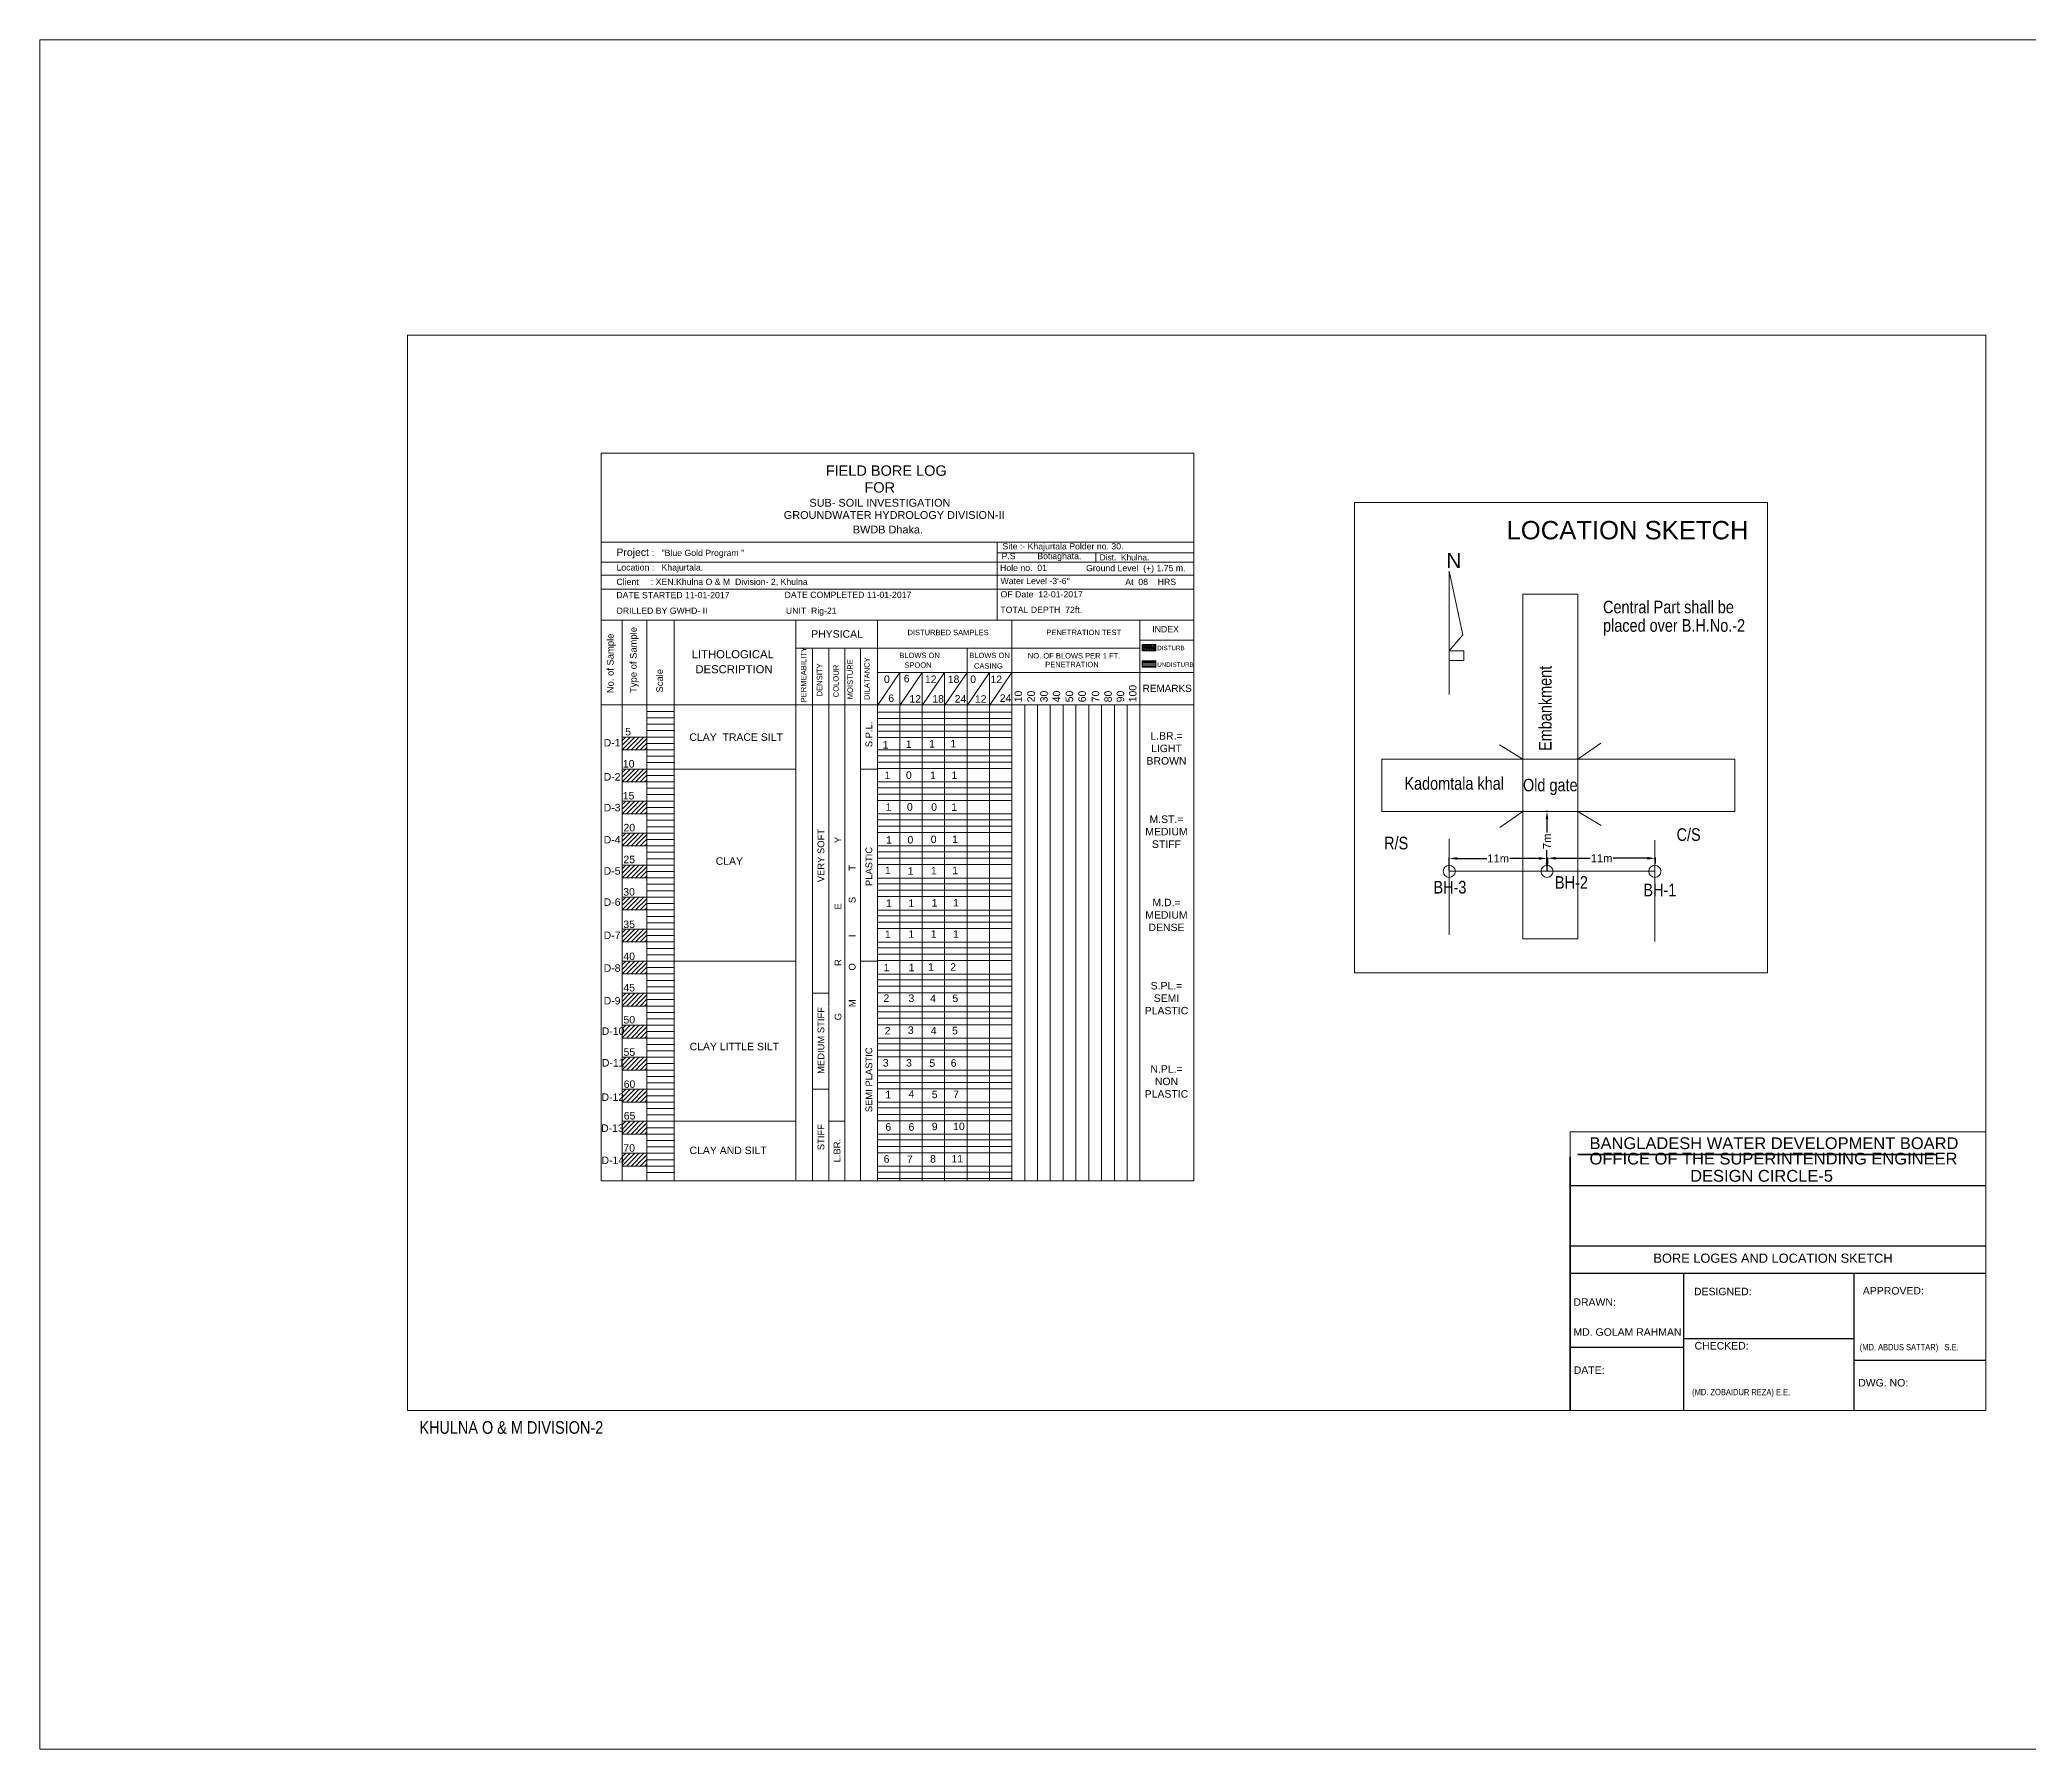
# Model space of a CAD drawing. Header units: feet. Extents: x 10083 to 81994, y 1397 to 4245.
# Drawn here: x 39061 to 39682, y 1397 to 1931 of the extents above; entities that cross this region are included whole.
import ezdxf

# ---------------------------------------------------------------- set-up
doc = ezdxf.new("R2010")
doc.units = ezdxf.units.FT
doc.header["$MEASUREMENT"] = 0
doc.header["$PDMODE"] = 35
doc.layers.get('0').update_dxf_attribs({"linetype": 'CONTINUOUS'})
doc.layers.get('Defpoints').update_dxf_attribs({"linetype": 'CONTINUOUS'})
doc.layers.add('OTHER', color=7, linetype='CONTINUOUS')
doc.layers.add('Text', color=7, linetype='CONTINUOUS')
for name, color, linetype, lineweight in [('Sheet', 250, 'CONTINUOUS', 35), ('VER', 15, 'CONTINUOUS', 13), ('WALL', 250, 'CONTINUOUS', 30)]:
    doc.layers.add(name, color=color, linetype=linetype, lineweight=lineweight)
doc.styles.add('ARIAL', font='arial.ttf')
doc.styles.add('ARIAL NARROW', font='ARIALN.TTF')
doc.styles.get("Standard").update_dxf_attribs({"font": 'arial.ttf'})
doc.styles.add('style1', font='arial.ttf')
doc.dimstyles.new('Architectural', dxfattribs={"dimtxt": 5, "dimasz": 6, "dimexe": 0.25, "dimexo": 0.25, "dimgap": 0.5, "dimtad": 0, "dimdec": 1, "dimzin": 3, "dimdsep": 46, "dimlunit": 3, "dimtxsty": 'Standard', "dimcen": 0.5, "dimclrd": 256, "dimclre": 256, "dimclrt": 242, "dimadec": 0, "dimazin": 0, "dimtfac": 0.5, "dimtdec": 1, "dimtofl": 0, "dimtmove": 0, "dimatfit": 3, "dimfxl": 0.25, "dimtolj": 1, "dimtzin": 0, "dimarcsym": 0})

# ---------------------------------------------------------------- blocks, each defined once
blk = doc.blocks.new('*D67')
at = {"lineweight": -2, "ltscale": 0.5}
for p, q in [((39531.99, 1690.33), (39531.46, 1690.33)), ((39531.71, 1687.83), (39531.71, 1683.7)), ((39531.71, 1674.11), (39531.71, 1678.24)), ((39531.99, 1671.61), (39531.46, 1671.61))]:
    blk.add_line(p, q, dxfattribs=at)
at = {"lineweight": 15, "ltscale": 0.5}
for points in [[(39531.29, 1687.83), (39532.13, 1687.83), (39531.71, 1690.33)], [(39531.29, 1674.11), (39532.13, 1674.11), (39531.71, 1671.61)]]:
    blk.add_solid(points, dxfattribs=at)
at = {"layer": 'Defpoints', "color": 0, "lineweight": 15, "ltscale": 0.5}
for p in [(39532.24, 1690.33), (39531.71, 1671.61), (39532.24, 1671.61)]:
    blk.add_point(p, dxfattribs=at)
at = {"color": 242, "lineweight": 15, "ltscale": 0.5, "insert": (39531.71, 1680.97), "char_height": 2.5, "attachment_point": 5, "rotation": 90}
blk.add_mtext('\\A1;7m', dxfattribs=at)
blk = doc.blocks.new('*D68')
at = {"lineweight": -2, "ltscale": 0.5}
for p, q in [((39531.95, 1674.03), (39531.95, 1675.93)), ((39534.45, 1675.68), (39545.16, 1675.68)), ((39563.07, 1675.68), (39552.35, 1675.68)), ((39565.57, 1674.03), (39565.57, 1675.93))]:
    blk.add_line(p, q, dxfattribs=at)
at = {"lineweight": 15, "ltscale": 0.5}
for points in [[(39534.45, 1676.1), (39534.45, 1675.27), (39531.95, 1675.68)], [(39563.07, 1676.1), (39563.07, 1675.27), (39565.57, 1675.68)]]:
    blk.add_solid(points, dxfattribs=at)
at = {"layer": 'Defpoints', "color": 0, "lineweight": 15, "ltscale": 0.5}
for p in [(39531.95, 1673.78), (39565.57, 1675.68), (39565.57, 1673.78)]:
    blk.add_point(p, dxfattribs=at)
at = {"color": 242, "lineweight": 15, "ltscale": 0.5, "insert": (39548.76, 1675.68), "char_height": 2.5, "attachment_point": 5}
blk.add_mtext('\\A1;11m', dxfattribs=at)
blk = doc.blocks.new('*D69')
at = {"lineweight": -2, "ltscale": 0.5}
for p, q in [((39501.2, 1671.86), (39501.2, 1675.88)), ((39503.7, 1675.63), (39512.88, 1675.63)), ((39529.24, 1675.63), (39520.07, 1675.63)), ((39531.74, 1671.86), (39531.74, 1675.88))]:
    blk.add_line(p, q, dxfattribs=at)
at = {"lineweight": 15, "ltscale": 0.5}
for points in [[(39503.7, 1676.04), (39503.7, 1675.21), (39501.2, 1675.63)], [(39529.24, 1676.04), (39529.24, 1675.21), (39531.74, 1675.63)]]:
    blk.add_solid(points, dxfattribs=at)
at = {"layer": 'Defpoints', "color": 0, "lineweight": 15, "ltscale": 0.5}
for p in [(39501.2, 1675.63), (39501.2, 1671.61), (39531.74, 1671.61)]:
    blk.add_point(p, dxfattribs=at)
at = {"color": 242, "lineweight": 15, "ltscale": 0.5, "insert": (39516.47, 1675.63), "char_height": 2.5, "attachment_point": 5}
blk.add_mtext('\\A1;11m', dxfattribs=at)

msp = doc.modelspace()

# ---------------------------------------------------------------- linework, layer by layer
at = {"color": 1, "lineweight": 15, "ltscale": 0.5}
for p, q in [((39471.6, 1786.82), (39600.51, 1786.82)), ((39471.6, 1786.82), (39471.6, 1639.87)), ((39600.51, 1786.82), (39600.51, 1639.87)), ((39524.14, 1650.54), (39524.14, 1758.17)), ((39524.14, 1758.17), (39541.32, 1758.17)), ((39541.32, 1758.17), (39541.32, 1650.54)), ((39524.14, 1706.66), (39516.83, 1711.11)), ((39541.32, 1706.66), (39548.48, 1711.65)), ((39317.33, 1703.55), (39322.62, 1703.55)), ((39480.12, 1706.66), (39590.37, 1706.66)), ((39480.12, 1690.33), (39480.12, 1706.66)), ((39590.37, 1706.66), (39590.37, 1690.33)), ((39590.37, 1690.33), (39480.12, 1690.33)), ((39516.98, 1685.34), (39524.14, 1690.33)), ((39548.63, 1685.87), (39541.32, 1690.33)), ((39501.2, 1681.71), (39501.2, 1651.75)), ((39565.36, 1681.36), (39565.36, 1649.66)), ((39565.36, 1671.61), (39501.2, 1671.61)), ((39524.14, 1650.54), (39541.32, 1650.54)), ((39317.33, 1643.55), (39322.62, 1643.55)), ((39600.51, 1639.87), (39471.6, 1639.87)), ((39302.35, 1633.55), (39307.48, 1633.55)), ((39302.35, 1603.55), (39307.48, 1603.55)), ((39307.48, 1593.55), (39312.48, 1593.55)), ((39538.97, 1590.26), (39538.97, 1503.21)), ((39668.53, 1590.26), (39538.97, 1590.26))]:
    msp.add_line(p, q, dxfattribs=at)
at = {"color": 82, "lineweight": 15, "ltscale": 0.5}
msp.add_lwpolyline([(39061.09, 1931.29), (41694.67, 1931.29), (41694.67, 1397.45), (39061.09, 1397.45)], close=True, dxfattribs=at)
at = {"color": 1, "lineweight": 15, "ltscale": 0.5}
msp.add_lwpolyline([(39175.94, 1839.08), (39668.7, 1839.08), (39668.7, 1503.21), (39175.94, 1503.21)], close=True, dxfattribs=at)
for centre in [(39501.2, 1671.61), (39531.71, 1671.61), (39565.36, 1671.61)]:
    msp.add_circle(centre, 1.9, dxfattribs=at)
at = {"layer": 'OTHER', "lineweight": 15}
for p, q in [((39421.48, 1802.21), (39400.79, 1802.21)), ((39360.07, 1774.35), (39360.07, 1750.09)), ((39390.81, 1771.81), (39390.81, 1771.81)), ((39390.81, 1771.11), (39390.81, 1768.11)), ((39501.18, 1765.37), (39501.18, 1726.83)), ((39501.18, 1765.37), (39505.44, 1745.47)), ((39505.44, 1745.47), (39501.18, 1740.51)), ((39353.07, 1741.59), (39353.07, 1741.59)), ((39404.62, 1743.78), (39421.48, 1743.78)), ((39322.62, 1723.35), (39329.62, 1733.68)), ((39259.18, 1723.64), (39256.17, 1723.64))]:
    msp.add_line(p, q, dxfattribs=at)
at = {"layer": 'OTHER'}
for p, q in [((39538.97, 1573.49), (39668.53, 1573.49)), ((39538.97, 1554.67), (39668.53, 1554.67)), ((39538.97, 1546.16), (39668.53, 1546.16)), ((39574.38, 1546.16), (39574.38, 1510.29)), ((39627.48, 1546.16), (39627.48, 1511.66)), ((39574.38, 1542.03), (39574.38, 1503.21)), ((39627.48, 1543.4), (39627.48, 1503.21)), ((39538.94, 1522.96), (39574.38, 1522.96)), ((39574.38, 1525.7), (39627.48, 1525.7)), ((39627.48, 1518.96), (39668.53, 1518.96))]:
    msp.add_line(p, q, dxfattribs=at)
at = {"layer": 'OTHER', "lineweight": 15}
msp.add_lwpolyline([(39501.18, 1740.51), (39505.79, 1740.51), (39505.79, 1737.47), (39501.18, 1737.47)], close=True, dxfattribs=at)
at = {"layer": 'Sheet'}
for p, q in [((39538.97, 1503.21), (39538.97, 1582.42)), ((39541.35, 1583.18), (39653.43, 1583.18))]:
    msp.add_line(p, q, dxfattribs=at)
at = {"layer": 'VER', "color": 4, "lineweight": 15}
for p, q in [((39400.79, 1802.21), (39236.37, 1802.21)), ((39236.37, 1774.35), (39421.48, 1774.35)), ((39360.07, 1774.35), (39349.24, 1774.35)), ((39360.07, 1771.11), (39421.48, 1771.11)), ((39236.37, 1768.11), (39421.48, 1768.11)), ((39236.37, 1764.1), (39421.48, 1764.1)), ((39236.37, 1759.69), (39421.48, 1759.69)), ((39236.37, 1750.09), (39421.48, 1750.09)), ((39242.92, 1750.09), (39242.92, 1574.99)), ((39250.64, 1750.09), (39250.64, 1574.99)), ((39259.18, 1750.09), (39259.18, 1574.99)), ((39259.18, 1750.09), (39259.18, 1574.99)), ((39297.12, 1750.09), (39297.12, 1575.27)), ((39322.62, 1574.99), (39322.62, 1749.81)), ((39364.62, 1749.81), (39364.62, 1574.99)), ((39404.62, 1749.81), (39404.62, 1574.99)), ((39297.12, 1741.31), (39404.62, 1741.31)), ((39302.35, 1741.31), (39302.35, 1574.99)), ((39307.48, 1741.31), (39307.48, 1629.42)), ((39312.48, 1741.31), (39312.48, 1574.99)), ((39317.33, 1741.36), (39317.33, 1575.04)), ((39350.62, 1741.31), (39350.62, 1574.99)), ((39405.32, 1742.42), (39407.05, 1740.42)), ((39405.32, 1741.83), (39406.54, 1740.42)), ((39405.32, 1741.2), (39406, 1740.42)), ((39405.85, 1742.43), (39407.59, 1740.42)), ((39406.38, 1742.43), (39408.12, 1740.42)), ((39406.91, 1742.43), (39408.64, 1740.42)), ((39407.44, 1742.43), (39409.17, 1740.42)), ((39407.96, 1742.43), (39409.6, 1740.53)), ((39408.49, 1742.43), (39409.6, 1741.14)), ((39409.02, 1742.43), (39409.6, 1741.76)), ((39421.48, 1733.68), (39322.62, 1733.68)), ((39329.62, 1733.68), (39329.62, 1574.99)), ((39329.62, 1723.35), (39336.62, 1733.68)), ((39336.62, 1733.68), (39336.62, 1574.99)), ((39336.62, 1723.35), (39343.62, 1733.68)), ((39343.62, 1733.68), (39343.62, 1574.99)), ((39343.62, 1723.35), (39350.62, 1733.68)), ((39350.62, 1723.35), (39357.62, 1733.68)), ((39357.62, 1733.68), (39357.62, 1574.99)), ((39357.62, 1723.35), (39364.62, 1733.68)), ((39409.59, 1737.17), (39405.3, 1737.17)), ((39409.59, 1736.77), (39405.3, 1736.77)), ((39409.59, 1736.37), (39405.3, 1736.37)), ((39409.59, 1735.97), (39405.3, 1735.97)), ((39409.59, 1735.57), (39405.3, 1735.57)), ((39236.37, 1723.64), (39421.48, 1723.64)), ((39250.64, 1721.55), (39259.18, 1721.55)), ((39297.12, 1723.64), (39297.12, 1575.27)), ((39302.35, 1723.35), (39302.35, 1574.99)), ((39312.48, 1723.35), (39312.48, 1574.99)), ((39322.62, 1723.35), (39322.62, 1574.99)), ((39322.62, 1721.35), (39364.62, 1721.35)), ((39332.07, 1723.64), (39335.01, 1723.64)), ((39332.07, 1723.64), (39333.26, 1723.64)), ((39346.07, 1723.64), (39346.07, 1723.64)), ((39360.07, 1723.64), (39360.07, 1723.64)), ((39368.62, 1723.64), (39368.62, 1574.99)), ((39372.62, 1723.64), (39372.62, 1574.99)), ((39376.62, 1723.64), (39376.62, 1574.99)), ((39376.62, 1723.64), (39376.62, 1574.99)), ((39380.62, 1723.64), (39380.62, 1574.99)), ((39384.62, 1723.64), (39384.62, 1574.99)), ((39384.62, 1723.64), (39384.62, 1574.99)), ((39388.62, 1723.64), (39388.62, 1574.99)), ((39392.62, 1723.64), (39392.62, 1574.99)), ((39396.62, 1723.64), (39396.62, 1574.99)), ((39400.62, 1723.64), (39400.62, 1574.99)), ((39250.64, 1719.55), (39259.18, 1719.55)), ((39250.64, 1717.55), (39259.18, 1717.55)), ((39250.64, 1715.55), (39259.18, 1715.55)), ((39322.62, 1719.35), (39364.62, 1719.35)), ((39322.62, 1717.35), (39364.62, 1717.35)), ((39322.62, 1715.35), (39364.62, 1715.35)), ((39322.62, 1715.35), (39364.62, 1715.35)), ((39242.92, 1713.55), (39259.18, 1713.55)), ((39245.47, 1713.55), (39242.92, 1711)), ((39244.05, 1713.55), (39242.92, 1712.42)), ((39246.88, 1713.55), (39242.92, 1709.59)), ((39242.92, 1709.55), (39259.18, 1709.55)), ((39248.3, 1713.55), (39244.29, 1709.55)), ((39249.71, 1713.55), (39245.71, 1709.55)), ((39250.64, 1713.06), (39247.12, 1709.55)), ((39250.64, 1711.64), (39248.54, 1709.55)), ((39250.64, 1710.23), (39249.95, 1709.55)), ((39250.64, 1713.55), (39259.18, 1713.55)), ((39250.64, 1711.55), (39259.18, 1711.55)), ((39250.64, 1707.55), (39259.18, 1707.55)), ((39322.62, 1713.35), (39364.62, 1713.35)), ((39322.62, 1709.52), (39364.62, 1709.52)), ((39322.62, 1707.71), (39364.62, 1707.71)), ((39322.62, 1707.71), (39364.62, 1707.71)), ((39242.92, 1703.55), (39259.18, 1703.55)), ((39245.47, 1703.55), (39242.92, 1701)), ((39244.05, 1703.55), (39242.92, 1702.42)), ((39246.88, 1703.55), (39242.92, 1699.59)), ((39248.3, 1703.55), (39244.29, 1699.55)), ((39249.71, 1703.55), (39245.71, 1699.55)), ((39250.64, 1703.06), (39247.12, 1699.55)), ((39250.64, 1701.64), (39248.54, 1699.55)), ((39250.64, 1705.55), (39259.18, 1705.55)), ((39250.64, 1705.55), (39259.18, 1705.55)), ((39250.64, 1701.55), (39259.18, 1701.55)), ((39259.18, 1703.55), (39297.12, 1703.55)), ((39322.62, 1705.71), (39364.62, 1705.71)), ((39322.62, 1703.71), (39364.62, 1703.71)), ((39242.92, 1699.55), (39259.18, 1699.55)), ((39250.64, 1700.23), (39249.95, 1699.55)), ((39250.64, 1697.55), (39259.18, 1697.55)), ((39250.64, 1697.55), (39259.18, 1697.55)), ((39250.64, 1695.55), (39259.18, 1695.55)), ((39322.62, 1699.52), (39364.62, 1699.52)), ((39322.62, 1697.71), (39364.62, 1697.71)), ((39322.62, 1697.71), (39364.62, 1697.71)), ((39322.62, 1695.71), (39364.62, 1695.71)), ((39242.92, 1693.55), (39259.18, 1693.55)), ((39245.47, 1693.55), (39242.92, 1691)), ((39244.05, 1693.55), (39242.92, 1692.42)), ((39246.88, 1693.55), (39242.92, 1689.59)), ((39242.92, 1689.55), (39259.18, 1689.55)), ((39248.3, 1693.55), (39244.29, 1689.55)), ((39249.71, 1693.55), (39245.71, 1689.55)), ((39250.64, 1693.06), (39247.12, 1689.55)), ((39250.64, 1691.64), (39248.54, 1689.55)), ((39250.64, 1690.23), (39249.95, 1689.55)), ((39250.64, 1691.55), (39259.18, 1691.55)), ((39250.64, 1689.55), (39259.18, 1689.55)), ((39322.62, 1693.71), (39364.62, 1693.71)), ((39322.62, 1689.52), (39364.62, 1689.52)), ((39242.92, 1683.55), (39259.18, 1683.55)), ((39245.47, 1683.55), (39242.92, 1681)), ((39244.05, 1683.55), (39242.92, 1682.42)), ((39246.88, 1683.55), (39242.92, 1679.59)), ((39248.3, 1683.55), (39244.29, 1679.55)), ((39249.71, 1683.55), (39245.71, 1679.55)), ((39250.64, 1683.06), (39247.12, 1679.55)), ((39250.64, 1687.55), (39259.18, 1687.55)), ((39250.64, 1685.55), (39259.18, 1685.55)), ((39322.62, 1687.71), (39364.62, 1687.71)), ((39322.62, 1687.71), (39364.62, 1687.71)), ((39322.62, 1685.71), (39364.62, 1685.71)), ((39322.62, 1683.71), (39364.62, 1683.71)), ((39242.92, 1679.55), (39259.18, 1679.55)), ((39250.64, 1681.64), (39248.54, 1679.55)), ((39250.64, 1680.23), (39249.95, 1679.55)), ((39250.64, 1681.55), (39259.18, 1681.55)), ((39250.64, 1681.55), (39259.18, 1681.55)), ((39250.64, 1677.55), (39259.18, 1677.55)), ((39322.62, 1679.52), (39364.62, 1679.52)), ((39322.62, 1677.71), (39364.62, 1677.71)), ((39322.62, 1677.71), (39364.62, 1677.71)), ((39242.92, 1673.55), (39259.18, 1673.55)), ((39245.47, 1673.55), (39242.92, 1671)), ((39244.05, 1673.55), (39242.92, 1672.42)), ((39246.88, 1673.55), (39242.92, 1669.59)), ((39248.3, 1673.55), (39244.29, 1669.55)), ((39249.71, 1673.55), (39245.71, 1669.55)), ((39250.64, 1673.06), (39247.12, 1669.55)), ((39250.64, 1671.64), (39248.54, 1669.55)), ((39250.64, 1670.23), (39249.95, 1669.55)), ((39250.64, 1675.55), (39259.18, 1675.55)), ((39250.64, 1673.55), (39259.18, 1673.55)), ((39250.64, 1671.55), (39259.18, 1671.55)), ((39322.62, 1675.71), (39364.62, 1675.71)), ((39322.62, 1673.71), (39364.62, 1673.71)), ((39242.92, 1669.55), (39259.18, 1669.55)), ((39250.64, 1667.55), (39259.18, 1667.55)), ((39250.64, 1665.55), (39259.18, 1665.55)), ((39250.64, 1665.55), (39259.18, 1665.55)), ((39322.62, 1669.52), (39364.62, 1669.52)), ((39322.62, 1667.71), (39364.62, 1667.71)), ((39322.62, 1667.71), (39364.62, 1667.71)), ((39322.62, 1665.71), (39364.62, 1665.71)), ((39242.92, 1663.55), (39259.18, 1663.55)), ((39245.47, 1663.55), (39242.92, 1661)), ((39244.05, 1663.55), (39242.92, 1662.42)), ((39246.88, 1663.55), (39242.92, 1659.59)), ((39242.92, 1659.55), (39259.18, 1659.55)), ((39248.3, 1663.55), (39244.29, 1659.55)), ((39249.71, 1663.55), (39245.71, 1659.55)), ((39250.64, 1663.06), (39247.12, 1659.55)), ((39250.64, 1661.64), (39248.54, 1659.55)), ((39250.64, 1660.23), (39249.95, 1659.55)), ((39250.64, 1661.55), (39259.18, 1661.55)), ((39322.62, 1663.71), (39364.62, 1663.71)), ((39322.62, 1659.52), (39364.62, 1659.52)), ((39242.92, 1653.55), (39259.18, 1653.55)), ((39245.47, 1653.55), (39242.92, 1651)), ((39244.05, 1653.55), (39242.92, 1652.42)), ((39246.88, 1653.55), (39242.92, 1649.59)), ((39248.3, 1653.55), (39244.29, 1649.55)), ((39249.71, 1653.55), (39245.71, 1649.55)), ((39250.64, 1653.06), (39247.12, 1649.55)), ((39250.64, 1651.64), (39248.54, 1649.55)), ((39250.64, 1657.55), (39259.18, 1657.55)), ((39250.64, 1657.55), (39259.18, 1657.55)), ((39250.64, 1655.55), (39259.18, 1655.55)), ((39250.64, 1651.55), (39259.18, 1651.55)), ((39322.62, 1657.71), (39364.62, 1657.71)), ((39322.62, 1657.71), (39364.62, 1657.71)), ((39322.62, 1655.71), (39364.62, 1655.71)), ((39322.62, 1653.71), (39364.62, 1653.71)), ((39242.92, 1649.55), (39259.18, 1649.55)), ((39250.64, 1650.23), (39249.95, 1649.55)), ((39250.64, 1649.55), (39259.18, 1649.55)), ((39250.64, 1647.55), (39259.18, 1647.55)), ((39250.64, 1645.55), (39259.18, 1645.55)), ((39322.62, 1649.52), (39364.62, 1649.52)), ((39322.62, 1647.71), (39364.62, 1647.71)), ((39322.62, 1647.71), (39364.62, 1647.71)), ((39322.62, 1645.71), (39364.62, 1645.71)), ((39242.92, 1643.55), (39259.18, 1643.55)), ((39245.47, 1643.55), (39242.92, 1641)), ((39244.05, 1643.55), (39242.92, 1642.42)), ((39246.88, 1643.55), (39242.92, 1639.59)), ((39242.92, 1639.55), (39259.18, 1639.55)), ((39248.3, 1643.55), (39244.29, 1639.55)), ((39249.71, 1643.55), (39245.71, 1639.55)), ((39250.64, 1643.06), (39247.12, 1639.55)), ((39250.64, 1641.64), (39248.54, 1639.55)), ((39250.64, 1640.23), (39249.95, 1639.55)), ((39250.64, 1641.55), (39259.18, 1641.55)), ((39250.64, 1641.55), (39259.18, 1641.55)), ((39259.18, 1643.55), (39297.12, 1643.55)), ((39322.62, 1643.71), (39364.62, 1643.71)), ((39322.62, 1639.52), (39364.62, 1639.52)), ((39242.92, 1633.55), (39259.18, 1633.55)), ((39245.47, 1633.55), (39242.92, 1631)), ((39244.05, 1633.55), (39242.92, 1632.42)), ((39246.88, 1633.55), (39242.92, 1629.59)), ((39248.3, 1633.55), (39244.29, 1629.55)), ((39249.71, 1633.55), (39245.71, 1629.55)), ((39250.64, 1633.06), (39247.12, 1629.55)), ((39250.64, 1637.55), (39259.18, 1637.55)), ((39250.64, 1635.55), (39259.18, 1635.55)), ((39250.64, 1633.55), (39259.18, 1633.55)), ((39322.62, 1637.71), (39364.62, 1637.71)), ((39322.62, 1637.71), (39364.62, 1637.71)), ((39322.62, 1635.71), (39364.62, 1635.71)), ((39322.62, 1633.71), (39364.62, 1633.71)), ((39242.92, 1629.55), (39259.18, 1629.55)), ((39250.64, 1631.64), (39248.54, 1629.55)), ((39250.64, 1630.23), (39249.95, 1629.55)), ((39250.64, 1631.55), (39259.18, 1631.55)), ((39250.64, 1627.55), (39259.18, 1627.55)), ((39307.48, 1629.22), (39307.48, 1574.99)), ((39322.62, 1629.52), (39364.62, 1629.52)), ((39322.62, 1627.71), (39364.62, 1627.71)), ((39322.62, 1627.71), (39364.62, 1627.71)), ((39242.92, 1623.55), (39259.18, 1623.55)), ((39245.47, 1623.55), (39242.92, 1621)), ((39244.05, 1623.55), (39242.92, 1622.42)), ((39246.88, 1623.55), (39242.92, 1619.59)), ((39248.3, 1623.55), (39244.29, 1619.55)), ((39249.71, 1623.55), (39245.71, 1619.55)), ((39250.64, 1623.06), (39247.12, 1619.55)), ((39250.64, 1621.64), (39248.54, 1619.55)), ((39250.64, 1625.55), (39259.18, 1625.55)), ((39250.64, 1625.55), (39259.18, 1625.55)), ((39250.64, 1621.55), (39259.18, 1621.55)), ((39322.62, 1625.71), (39364.62, 1625.71)), ((39322.62, 1623.71), (39364.62, 1623.71)), ((39242.92, 1619.55), (39259.18, 1619.55)), ((39250.64, 1620.23), (39249.95, 1619.55)), ((39250.64, 1617.55), (39259.18, 1617.55)), ((39250.64, 1617.55), (39259.18, 1617.55)), ((39250.64, 1615.55), (39259.18, 1615.55)), ((39322.62, 1619.52), (39364.62, 1619.52)), ((39322.62, 1617.71), (39364.62, 1617.71)), ((39322.62, 1617.71), (39364.62, 1617.71)), ((39322.62, 1615.71), (39364.62, 1615.71)), ((39242.92, 1613.55), (39259.18, 1613.55)), ((39245.47, 1613.55), (39242.92, 1611)), ((39244.05, 1613.55), (39242.92, 1612.42)), ((39246.88, 1613.55), (39242.92, 1609.59)), ((39242.92, 1609.55), (39259.18, 1609.55)), ((39248.3, 1613.55), (39244.29, 1609.55)), ((39249.71, 1613.55), (39245.71, 1609.55)), ((39250.64, 1613.06), (39247.12, 1609.55)), ((39250.64, 1611.64), (39248.54, 1609.55)), ((39250.64, 1610.23), (39249.95, 1609.55)), ((39250.64, 1611.55), (39259.18, 1611.55)), ((39250.64, 1609.55), (39259.18, 1609.55)), ((39322.62, 1613.71), (39364.62, 1613.71)), ((39322.62, 1609.52), (39364.62, 1609.52)), ((39242.92, 1603.55), (39259.18, 1603.55)), ((39245.47, 1603.55), (39242.92, 1601)), ((39244.05, 1603.55), (39242.92, 1602.42)), ((39246.88, 1603.55), (39242.92, 1599.59)), ((39248.3, 1603.55), (39244.29, 1599.55)), ((39249.71, 1603.55), (39245.71, 1599.55)), ((39250.64, 1603.06), (39247.12, 1599.55)), ((39250.64, 1607.55), (39259.18, 1607.55)), ((39250.64, 1605.55), (39259.18, 1605.55)), ((39322.62, 1607.71), (39364.62, 1607.71)), ((39322.62, 1607.71), (39364.62, 1607.71)), ((39322.62, 1605.71), (39364.62, 1605.71)), ((39322.62, 1603.71), (39364.62, 1603.71)), ((39242.92, 1599.55), (39259.18, 1599.55)), ((39250.64, 1601.64), (39248.54, 1599.55)), ((39250.64, 1600.23), (39249.95, 1599.55)), ((39250.64, 1601.55), (39259.18, 1601.55)), ((39250.64, 1601.55), (39259.18, 1601.55)), ((39250.64, 1597.55), (39259.18, 1597.55)), ((39322.62, 1599.52), (39364.62, 1599.52)), ((39322.62, 1597.71), (39364.62, 1597.71)), ((39322.62, 1597.71), (39364.62, 1597.71)), ((39322.62, 1595.71), (39364.62, 1595.71)), ((39242.92, 1593.55), (39259.18, 1593.55)), ((39245.47, 1593.55), (39242.92, 1591)), ((39244.05, 1593.55), (39242.92, 1592.42)), ((39246.88, 1593.55), (39242.92, 1589.59)), ((39242.92, 1589.55), (39259.18, 1589.55)), ((39248.3, 1593.55), (39244.29, 1589.55)), ((39249.71, 1593.55), (39245.71, 1589.55)), ((39250.64, 1593.06), (39247.12, 1589.55)), ((39250.64, 1591.64), (39248.54, 1589.55)), ((39250.64, 1590.23), (39249.95, 1589.55)), ((39250.64, 1595.55), (39259.18, 1595.55)), ((39250.64, 1593.55), (39259.18, 1593.55)), ((39250.64, 1591.55), (39259.18, 1591.55)), ((39259.18, 1593.55), (39297.12, 1593.55)), ((39322.62, 1593.71), (39364.62, 1593.71)), ((39322.62, 1589.52), (39364.62, 1589.52)), ((39242.92, 1583.55), (39259.18, 1583.55)), ((39245.47, 1583.55), (39242.92, 1581)), ((39244.05, 1583.55), (39242.92, 1582.42)), ((39246.88, 1583.55), (39242.92, 1579.59)), ((39248.3, 1583.55), (39244.29, 1579.55)), ((39249.71, 1583.55), (39245.71, 1579.55)), ((39250.64, 1587.55), (39259.18, 1587.55)), ((39250.64, 1585.55), (39259.18, 1585.55)), ((39250.64, 1585.55), (39259.18, 1585.55)), ((39322.62, 1587.71), (39364.62, 1587.71)), ((39322.62, 1587.71), (39364.62, 1587.71)), ((39322.62, 1585.71), (39364.62, 1585.71)), ((39322.62, 1583.71), (39364.62, 1583.71)), ((39242.92, 1579.55), (39259.18, 1579.55)), ((39250.64, 1583.06), (39247.12, 1579.55)), ((39250.64, 1581.64), (39248.54, 1579.55)), ((39250.64, 1580.23), (39249.95, 1579.55)), ((39250.64, 1581.55), (39259.18, 1581.55)), ((39250.64, 1577.55), (39259.18, 1577.55)), ((39250.64, 1577.55), (39259.18, 1577.55)), ((39322.62, 1579.52), (39364.62, 1579.52)), ((39322.62, 1577.71), (39364.62, 1577.71)), ((39322.62, 1577.71), (39364.62, 1577.71)), ((39236.37, 1574.99), (39421.48, 1574.99)), ((39322.62, 1575.71), (39364.62, 1575.71)), ((39322.62, 1574.99), (39357.62, 1574.99))]:
    msp.add_line(p, q, dxfattribs=at)
for points in [[(39236.37, 1574.99), (39236.37, 1802.21)], [(39421.48, 1802.21), (39421.48, 1574.99)]]:
    msp.add_lwpolyline(points, dxfattribs=at)
for points in [[(39405.32, 1742.43), (39409.6, 1742.43), (39409.6, 1740.42), (39405.32, 1740.42)], [(39405.3, 1737.38), (39409.59, 1737.38), (39409.59, 1735.36), (39405.3, 1735.36)], [(39242.92, 1713.55), (39250.64, 1713.55), (39250.64, 1709.55), (39242.92, 1709.55)], [(39242.92, 1703.55), (39250.64, 1703.55), (39250.64, 1699.55), (39242.92, 1699.55)], [(39242.92, 1693.55), (39250.64, 1693.55), (39250.64, 1689.55), (39242.92, 1689.55)], [(39242.92, 1683.55), (39250.64, 1683.55), (39250.64, 1679.55), (39242.92, 1679.55)], [(39242.92, 1673.55), (39250.64, 1673.55), (39250.64, 1669.55), (39242.92, 1669.55)], [(39242.92, 1663.55), (39250.64, 1663.55), (39250.64, 1659.55), (39242.92, 1659.55)], [(39242.92, 1653.55), (39250.64, 1653.55), (39250.64, 1649.55), (39242.92, 1649.55)], [(39242.92, 1643.55), (39250.64, 1643.55), (39250.64, 1639.55), (39242.92, 1639.55)], [(39242.92, 1633.55), (39250.64, 1633.55), (39250.64, 1629.55), (39242.92, 1629.55)], [(39242.92, 1623.55), (39250.64, 1623.55), (39250.64, 1619.55), (39242.92, 1619.55)], [(39242.92, 1613.55), (39250.64, 1613.55), (39250.64, 1609.55), (39242.92, 1609.55)], [(39242.92, 1603.55), (39250.64, 1603.55), (39250.64, 1599.55), (39242.92, 1599.55)], [(39242.92, 1593.55), (39250.64, 1593.55), (39250.64, 1589.55), (39242.92, 1589.55)], [(39242.92, 1583.55), (39250.64, 1583.55), (39250.64, 1579.55), (39242.92, 1579.55)]]:
    msp.add_lwpolyline(points, close=True, dxfattribs=at)

# ---------------------------------------------------------------- texts
at = {"layer": 'Text'}
for s, height, style, p in [('LOCATION SKETCH', 5.7265, 'ARIAL', (39519.08, 1775.29)), ('Central Part shall be', 3.9366, 'ARIAL NARROW', (39549.21, 1752.19)), ('placed over B.H.No.-2', 3.9366, 'ARIAL NARROW', (39549.21, 1746.42)), ('Kadomtala khal', 3.9366, 'ARIAL NARROW', (39487.19, 1697.09)), ('Old gate', 3.937, 'ARIAL NARROW', (39524.21, 1696.59)), ('R/S', 3.937, 'ARIAL NARROW', (39480.86, 1678.47)), ('C/S', 3.937, 'ARIAL NARROW', (39572.18, 1681.12)), ('BH-3', 3.937, 'ARIAL NARROW', (39496.27, 1664.68)), ('BH-2', 3.937, 'ARIAL NARROW', (39534.2, 1666.16)), ('BH-1', 3.937, 'ARIAL NARROW', (39561.81, 1663.81)), ('OFFICE OF THE SUPERINTENDING ENGINEER', 3.6822, 'ARIAL', (39545, 1580.06)), ('BANGLADESH WATER DEVELOPMENT BOARD', 3.6822, 'ARIAL', (39545, 1584.87)), ('DESIGN CIRCLE-5', 3.6822, 'ARIAL', (39576.42, 1574.68)), ('BORE LOGES AND LOCATION SKETCH', 2.8632, 'ARIAL', (39564.94, 1549.37)), ('DESIGNED:', 2.338, 'ARIAL', (39577.62, 1539.22)), ('APPROVED:', 2.338, 'ARIAL', (39630.33, 1539.46)), ('DRAWN:', 2.338, 'ARIAL', (39539.97, 1535.92)), ('MD. GOLAM RAHMAN', 2.3379, 'ARIAL', (39539.97, 1526.57)), ('CHECKED:', 2.338, 'ARIAL', (39577.79, 1522.28)), ('(MD. ABDUS SATTAR)   S.E.', 1.9683, 'ARIAL NARROW', (39629.36, 1522.04)), ('DATE: ', 2.338, 'ARIAL', (39540.06, 1514.68)), ('(MD. ZOBAIDUR REZA) E.E.', 1.9683, 'ARIAL NARROW', (39577.02, 1508.01)), ('DWG. NO:', 2.338, 'ARIAL', (39628.9, 1510.74)), ('KHULNA O & M DIVISION-2', 3.9375, 'ARIAL NARROW', (39179.63, 1495.97))]:
    msp.add_text(s, height=height, dxfattribs=dict(at, style=style)).set_placement(p)
at = {"layer": 'Text', "style": 'ARIAL NARROW'}
msp.add_text('Embankment', height=3.937, rotation=90, dxfattribs=at).set_placement((39533.13, 1709.22))
at = {"layer": 'VER', "color": 4, "lineweight": 15, "style": 'style1'}
msp.add_text('Dist.  Khulna.', height=1.8687, dxfattribs=at).set_placement((39392.02, 1768.7))
at = {"layer": 'VER', "color": 4, "lineweight": 15, "attachment_point": 1, "style": 'style1'}
for s, insert, char_height, width in [(' {\\H0.8333x;P.S         Botiaghata.}', (39360.48, 1771.03), 2.3359, 100.58), (' {\\H0.8333x;Site :- Khajurtala Polder no. 30.}', (39360.78, 1774.08), 2.3359, 100.58), (' {\\H0.8333x;Water Level -3\'-6"}', (39360.17, 1763.24), 2.3359, 100.58), (' {\\H0.8333x;Hole no.  01}', (39360.03, 1767.34), 2.3359, 100.58), (' {\\H0.8333x;       Ground Level  (+) 1.75 m.}', (39381.6, 1767.27), 2.3359, 100.58), (' {\\H0.8333x;OF Date  12-01-2017           }', (39360.18, 1759.09), 2.3359, 100.58), ('{\\H0.8333x; At  08    HRS        }', (39399.28, 1762.97), 2.3359, 100.58), (' {\\H0.8333x;TOTAL DEPTH  72ft.}', (39360.12, 1754.25), 2.3359, 100.58), ('DISTURB', (39409.99, 1742.05), 1.402, 60.348), ('\\P0', (39324.68, 1736.67), 2.34, 100.58), ('\\P6', (39330.87, 1736.88), 2.34, 100.58), ('12', (39337.46, 1732.76), 2.336, 100.58), ('18', (39344.61, 1732.76), 2.336, 100.58), ('0', (39351.61, 1732.76), 2.34, 100.58), ('12', (39357.93, 1732.73), 2.336, 100.58), ('UNDISTURB', (39409.98, 1736.86), 1.402, 60.348), ('\\P6', (39326.03, 1730.75), 2.34, 100.58), ('12', (39332.62, 1726.63), 2.336, 100.58), ('18', (39339.77, 1726.63), 2.336, 100.58), ('24', (39346.77, 1726.63), 2.336, 100.58), ('12', (39353.09, 1726.6), 2.336, 100.58), ('24', (39360.84, 1726.86), 2.336, 100.58), ('\\P5', (39243.88, 1720.28), 2.34, 100.58), ('\\PD-1', (39237.16, 1716.84), 2.336, 100.7655), ('1', (39331.52, 1712.47), 2.34, 100.58), ('1', (39338.77, 1712.59), 2.34, 100.58), ('1', (39345.43, 1712.63), 2.34, 100.58), ('\\PD-2', (39237.16, 1706.18), 2.336, 100.7655), ('\\P10', (39243.16, 1710.25), 2.336, 100.58), ('1', (39324.88, 1702.78), 2.34, 100.58), ('0', (39331.54, 1702.82), 2.34, 100.58), ('1', (39339.1, 1702.78), 2.34, 100.58), ('1', (39345.76, 1702.82), 2.34, 100.58), ('\\P15', (39243.12, 1700.29), 2.336, 100.58), ('\\PD-3', (39237.16, 1696.56), 2.336, 100.6699), ('1', (39325.19, 1692.86), 2.34, 100.58), ('0', (39331.85, 1692.9), 2.34, 100.58), ('0', (39339.42, 1692.86), 2.34, 100.58), ('1', (39345.69, 1692.83), 2.34, 100.58), ('\\PD-4', (39237.16, 1686.54), 2.336, 100.8923), ('\\P20', (39243.35, 1690.32), 2.336, 100.58), ('1', (39325.37, 1682.6), 2.34, 100.58), ('0', (39332.03, 1682.64), 2.34, 100.58), ('0', (39339.28, 1682.76), 2.34, 100.58), ('1', (39345.94, 1682.8), 2.34, 100.58), ('\\P25', (39243.33, 1680.38), 2.336, 100.58), ('\\PD-5', (39237.16, 1676.79), 2.336, 100.8563), ('1', (39324.98, 1673.07), 2.34, 100.58), ('1', (39332.09, 1672.89), 2.34, 100.58), ('1', (39339.34, 1673.01), 2.34, 100.58), ('1', (39346, 1673.05), 2.34, 100.58), ('\\P30', (39243.28, 1670.26), 2.336, 100.58), ('\\PD-6', (39237.16, 1667.06), 2.336, 100.8197), ('1', (39325.32, 1662.81), 2.34, 100.58), ('1', (39332.32, 1662.81), 2.34, 100.58), ('1', (39339.58, 1662.93), 2.34, 100.58), ('1', (39346.24, 1662.97), 2.34, 100.58), ('\\PD-7', (39237.16, 1656.69), 2.336, 101.1446), ('\\P35', (39243.31, 1660.12), 2.336, 100.58), ('1', (39324.98, 1653.1), 2.34, 100.58), ('1', (39332.33, 1653.18), 2.34, 100.58), ('1', (39339.3, 1653.21), 2.34, 100.58), ('1', (39346.24, 1653.21), 2.34, 100.58), ('\\P40', (39243.31, 1650.13), 2.336, 100.58), ('\\PD-8', (39237.16, 1646.47), 2.336, 101.2529), ('1', (39324.57, 1642.73), 2.34, 100.58), ('1', (39332.39, 1642.73), 2.34, 100.58), ('1', (39338.43, 1642.91), 2.34, 100.58), ('2', (39345.37, 1642.91), 2.34, 100.58), ('\\P45', (39243.31, 1640.33), 2.336, 100.58), ('2', (39324.53, 1633.16), 2.34, 100.58), ('3', (39332.34, 1633.16), 2.34, 100.58), ('4', (39339.12, 1633.12), 2.34, 100.58), ('5', (39346.05, 1633.12), 2.34, 100.58), ('\\PD-9', (39237.16, 1636.27), 2.336, 100.58), ('\\PD-10', (39236.57, 1626.76), 2.336, 100.58), ('\\P50', (39243.35, 1630.33), 2.336, 100.58), ('2', (39324.9, 1623.01), 2.34, 100.58), ('3', (39332.15, 1623.19), 2.34, 100.58), ('4', (39339.3, 1623.01), 2.34, 100.58), ('5', (39345.96, 1623.05), 2.34, 100.58), ('\\P55', (39243.37, 1620.23), 2.336, 100.58), ('\\PD-11', (39236.6, 1616.88), 2.336, 100.58), ('3', (39324.33, 1612.98), 2.34, 100.58), ('3', (39331.58, 1612.97), 2.34, 100.58), ('5', (39338.87, 1612.89), 2.34, 100.58), ('6', (39345.53, 1612.93), 2.34, 100.58), ('\\PD-12', (39236.49, 1606.15), 2.336, 100.58), ('\\P60', (39243.41, 1610.21), 2.336, 100.58), ('1', (39325.12, 1603.06), 2.34, 100.58), ('4', (39332.36, 1603.23), 2.34, 100.58), ('5', (39339.61, 1603.1), 2.34, 100.58), ('7', (39346.28, 1603.14), 2.34, 100.58), ('\\P65', (39243.45, 1600.34), 2.336, 100.58), ('\\PD-13', (39236.38, 1596.47), 2.336, 100.58), ('6', (39325.12, 1592.97), 2.34, 100.58), ('6', (39332.36, 1592.97), 2.34, 100.58), ('9', (39339.61, 1593.09), 2.34, 100.58), ('10', (39346.28, 1593.13), 2.336, 100.58), ('\\P70', (39243.32, 1590.28), 2.336, 100.58), ('\\PD-14', (39236.49, 1586.43), 2.336, 100.58), ('6', (39324.59, 1582.96), 2.34, 100.58), ('7', (39331.84, 1582.86), 2.34, 100.58), ('8', (39339.09, 1582.98), 2.34, 100.58), ('11', (39345.75, 1583.02), 2.336, 100.58)]:
    msp.add_mtext(s, dxfattribs=dict(at, insert=insert, char_height=char_height, width=width))
at = {"layer": 'VER', "color": 4, "lineweight": 15, "char_height": 2.336, "width": 100.58, "attachment_point": 1, "rotation": 90, "style": 'style1'}
for s, insert in [('10', (39365.47, 1724.39)), ('20', (39369.45, 1724.39)), ('30', (39373.48, 1724.39)), ('40', (39377.41, 1724.39)), ('50', (39381.42, 1724.39)), ('60', (39385.39, 1724.39)), ('70', (39389.57, 1724.39)), ('80', (39393.5, 1724.39)), ('90', (39397.35, 1724.39)), ('100', (39401.19, 1724.39))]:
    msp.add_mtext(s, dxfattribs=dict(at, insert=insert))
at = {"layer": 'WALL', "color": 6, "style": 'style1'}
for s, insert, char_height, width, attachment_point in [('FIELD BORE LOG', (39306.5, 1798.37), 3.2443, 139.6944, 1), ('FOR ', (39318.59, 1793.11), 3.244, 139.6944, 1), ('GROUNDWATER HYDROLOGY DIVISION-II', (39293.41, 1784.1), 2.4333, 104.7708, 1), ('SUB- SOIL INVESTIGATION', (39301.41, 1787.92), 2.4333, 104.7708, 1), ('BWDB Dhaka.', (39314.97, 1779.56), 2.4333, 104.7708, 1), ('  Project {\\H0.8333x;:   "Blue Gold Program " }', (39239.34, 1772.41), 2.3359, 130.5752, 1), (' N', (39498.44, 1771.02), 4.672, 201.16, 1), (' {\\H0.8333x;Location :   Khajurtala.}', (39240.26, 1767.49), 2.3359, 100.58, 1), ('\\pt56.06; {\\H0.8333x;Client     : XEN.Khulna O & M  Division- 2, Khulna}', (39240.26, 1762.99), 2.3359, 100.58, 1), ('\\pt56.06; {\\H0.8333x;DATE STARTED 11-01-2017}', (39240.21, 1758.85), 2.3359, 100.58, 1), ('\\pt56.06; {\\H0.8333x;DATE COMPLETED 11-01-2017}', (39292.75, 1758.92), 2.3359, 100.58, 1), ('\\pt56.06; {\\H0.8333x;DRILLED BY GWHD- II}', (39240.28, 1753.97), 2.3359, 100.58, 1), ('\\pt56.06; {\\H0.8333x;UNIT  Rig-21}', (39293.14, 1753.97), 2.3359, 100.58, 1), ('PHYSICAL', (39301.96, 1746.9), 2.336, 100.58, 1), ('\\PDISTURBED SAMPLES', (39332.04, 1749.84), 1.6819, 72.4176, 1), ('\\P\\P\\PPENETRATION TEST', (39375.38, 1755.47), 1.6819, 72.4176, 1), ('\\pt56.06; {\\H0.8333x;INDEX}', (39407.55, 1748.19), 2.3359, 100.58, 1), ('LITHOLOGICAL', (39264.65, 1740.66), 2.5228, 108.6264, 1), (' BLOWS ON', (39328.82, 1739.88), 1.682, 72.4176, 1), (' BLOWS ON', (39350.66, 1739.88), 1.682, 72.4176, 1), ('\\PNO. OF BLOWS PER 1 FT.', (39369.62, 1742.57), 1.6819, 72.4176, 1), (' DESCRIPTION', (39264.83, 1735.98), 2.5228, 108.6264, 1), ('SPOON', (39331.07, 1736.86), 1.682, 72.4176, 1), (' CASING', (39352.14, 1736.6), 1.682, 72.4176, 1), ('\\P\\P\\P.', (39359.12, 1746.34), 1.68, 72.4176, 1), ('\\P\\P\\PPENETRATION  ', (39375.03, 1745.45), 1.6819, 72.4176, 1), ('\\pt56.06; {\\H0.8333x;REMARKS}', (39404.43, 1729.87), 2.6629, 114.6612, 1), (' CLAY  TRACE SILT', (39263.03, 1714.69), 2.3359, 100.58, 1), ('L.BR.= LIGHT BROWN', (39412.9, 1715.06), 2.3359, 5.4782, 2), ('M.ST.= MEDIUM STIFF', (39412.9, 1689.06), 2.3359, 5.4782, 2), ('CLAY', (39272.15, 1675.98), 2.336, 100.58, 1), ('M.D.= MEDIUM DENSE', (39412.9, 1663.06), 2.3359, 5.4782, 2), ('S.PL.= SEMI PLASTIC', (39412.9, 1637.06), 2.3359, 5.4782, 2), ('CLAY LITTLE SILT', (39264, 1618.06), 2.3359, 100.58, 1), ('N.PL.= NON PLASTIC', (39412.9, 1611.06), 2.3359, 5.4782, 2), (' CLAY AND SILT', (39263.07, 1585.64), 2.3359, 100.58, 1)]:
    msp.add_mtext(s, dxfattribs=dict(at, insert=insert, char_height=char_height, width=width, attachment_point=attachment_point))
at = {"layer": 'WALL', "color": 6, "attachment_point": 1, "rotation": 90, "style": 'style1'}
for s, insert, char_height, width in [('No. of Sample', (39238.17, 1727.23), 2.1023, 90.522), ('Type of Sample', (39245.36, 1727.34), 2.1023, 90.522), ('PERMEABILITY', (39298.73, 1724.36), 1.7029, 73.3228), ('Scale', (39253.57, 1727.45), 2.102, 90.522), ('DENSITY', (39303.72, 1726.24), 1.703, 73.3228), ('COLOUR', (39308.84, 1725.95), 1.703, 73.3228), ('MOISTURE', (39313.26, 1725.31), 1.703, 73.3228), ('DILATANCY', (39318.51, 1725.1), 1.703, 73.3228), ('S.P.L.', (39318.92, 1710.37), 2.102, 90.522), ('VERY SOFT', (39303.94, 1668.21), 2.102, 90.522), ('G                  R                   E                       Y', (39309.29, 1625.09), 2.1023, 90.522), ('PLASTIC', (39318.92, 1667.01), 2.102, 90.522), ('M           O          I            S          T', (39313.7, 1629.2), 2.1023, 90.522), ('MEDIUM STIFF', (39303.94, 1608.35), 2.1023, 90.522), (' SEMI PLASTIC', (39318.92, 1595.58), 2.1023, 90.522), (' STIFF', (39303.94, 1583.7), 2.102, 90.522), ('L.BR.', (39308.99, 1580.71), 2.102, 90.522)]:
    msp.add_mtext(s, dxfattribs=dict(at, insert=insert, char_height=char_height, width=width))
at = {"layer": 'WALL', "insert": (39324.27, 1712.29), "char_height": 2.336, "width": 100.58, "attachment_point": 1, "style": 'style1'}
msp.add_mtext('{\\C4;1}', dxfattribs=at)

# ---------------------------------------------------------------- dimensions: what is measured, and where the dimension line sits
at = {"color": 1, "lineweight": 15, "ltscale": 0.5}
dim = msp.add_linear_dim(base=(39531.71, 1671.61), p1=(39532.24, 1690.33), p2=(39532.24, 1671.61), angle=90, text='7m', dimstyle='Architectural', override={"dimtxt": 2.5, "dimasz": 2.5, "dimfxl": 3, "dimarcsym": 1}, dxfattribs=at)
dim.commit()
dim.dimension.update_dxf_attribs({"geometry": '*D67', "text_midpoint": (39531.71, 1680.97)})
for base, p1, p2, picture, middle in [((39501.2, 1675.63), (39531.74, 1671.61), (39501.2, 1671.61), '*D69', (39516.47, 1675.63)), ((39565.57, 1675.68), (39531.95, 1673.78), (39565.57, 1673.78), '*D68', (39548.76, 1675.68))]:
    dim = msp.add_linear_dim(base=base, p1=p1, p2=p2, text='11m', dimstyle='Architectural', override={"dimtxt": 2.5, "dimasz": 2.5, "dimfxl": 3, "dimarcsym": 1}, dxfattribs=at)
    dim.commit()
    dim.dimension.update_dxf_attribs({"geometry": picture, "text_midpoint": middle})

doc.saveas('drawing.dxf')
